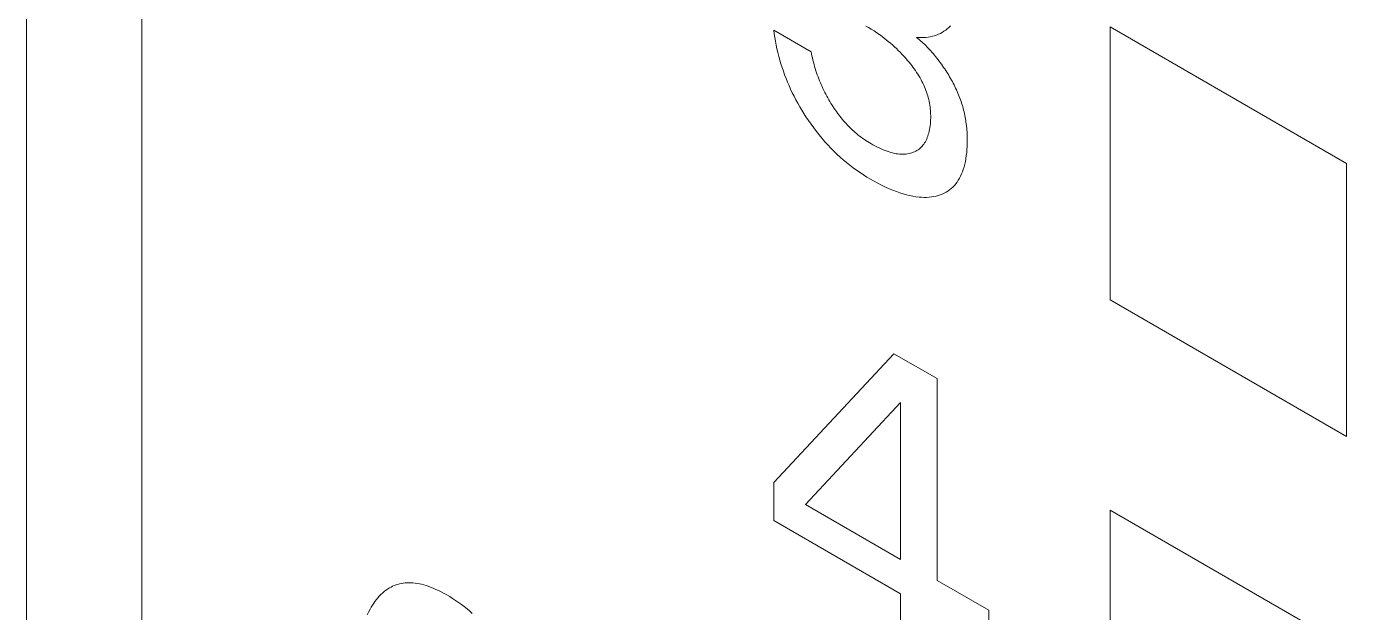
# Model space of a CAD drawing. Header units: inches. Extents: x 67248 to 85686, y -40174 to -31152.
# Drawn here: x 82480.58 to 82486.12, y -32975.4 to -32972.94 of the extents above; entities that cross this region are included whole.
import ezdxf

# ---------------------------------------------------------------- set-up
doc = ezdxf.new("R2010")
doc.units = ezdxf.units.IN
doc.header["$MEASUREMENT"] = 0

# ---------------------------------------------------------------- blocks, each defined once
blk = doc.blocks.new('ET200S')
at = {"lineweight": 0}
for p, q in [((86.7941, -40.491), (86.7941, 24.9925)), ((87.2429, 24.9235), (87.2429, -40.5599)), ((89.6996, -35.5104), (89.8447, -35.5942)), ((89.6996, -35.5104), (89.7015, -35.5247)), ((90.0582, -35.4944), (90.0686, -35.5005)), ((90.0686, -35.5005), (90.0791, -35.507)), ((90.0791, -35.507), (90.0896, -35.5137)), ((90.0896, -35.5137), (90.1001, -35.5206)), ((90.3475, -35.5231), (90.3547, -35.5193)), ((90.3547, -35.5193), (90.3616, -35.515)), ((90.3616, -35.515), (90.3683, -35.5103)), ((90.3683, -35.5103), (90.3746, -35.5052)), ((90.3746, -35.5052), (90.3807, -35.4996)), ((90.3807, -35.4996), (90.3864, -35.4935)), ((91.927, -36.0283), (91.0078, -35.4976)), ((91.0078, -35.4976), (91.0078, -36.559)), ((89.7015, -35.5247), (89.7036, -35.5391)), ((89.7036, -35.5391), (89.7061, -35.5536)), ((89.7061, -35.5536), (89.709, -35.5683)), ((89.709, -35.5683), (89.7121, -35.583)), ((90.1001, -35.5206), (90.1105, -35.5279)), ((90.1105, -35.5279), (90.1209, -35.5354)), ((90.1209, -35.5354), (90.129, -35.5415)), ((90.129, -35.5415), (90.1371, -35.5478)), ((90.1371, -35.5478), (90.1451, -35.5543)), ((90.1451, -35.5543), (90.1531, -35.5609)), ((90.1531, -35.5609), (90.161, -35.5678)), ((90.161, -35.5678), (90.1689, -35.5749)), ((90.2551, -35.5386), (90.2644, -35.5392)), ((90.2602, -35.5428), (90.2551, -35.5386)), ((90.2653, -35.5471), (90.2602, -35.5428)), ((90.2644, -35.5392), (90.2735, -35.5394)), ((90.2703, -35.5515), (90.2653, -35.5471)), ((90.2754, -35.556), (90.2703, -35.5515)), ((90.2735, -35.5394), (90.2824, -35.5392)), ((90.2804, -35.5607), (90.2754, -35.556)), ((90.2854, -35.5654), (90.2804, -35.5607)), ((90.2824, -35.5392), (90.2912, -35.5385)), ((90.2904, -35.5703), (90.2854, -35.5654)), ((90.2953, -35.5753), (90.2904, -35.5703)), ((90.2912, -35.5385), (90.2998, -35.5375)), ((90.2998, -35.5375), (90.3082, -35.5361)), ((90.3082, -35.5361), (90.3165, -35.5343)), ((90.3165, -35.5343), (90.3246, -35.5321)), ((90.3246, -35.5321), (90.3325, -35.5295)), ((90.3325, -35.5295), (90.3401, -35.5265)), ((90.3401, -35.5265), (90.3475, -35.5231)), ((89.7121, -35.583), (89.7156, -35.5979)), ((89.7156, -35.5979), (89.7194, -35.6128)), ((89.7194, -35.6128), (89.7236, -35.6277)), ((89.8463, -35.6023), (89.8447, -35.5942)), ((89.8481, -35.6104), (89.8463, -35.6023)), ((89.8499, -35.6186), (89.8481, -35.6104)), ((89.8519, -35.6268), (89.8499, -35.6186)), ((90.1689, -35.5749), (90.1768, -35.5821)), ((90.1768, -35.5821), (90.184, -35.5891)), ((90.184, -35.5891), (90.1912, -35.5962)), ((90.1912, -35.5962), (90.1983, -35.6035)), ((90.1983, -35.6035), (90.2053, -35.611)), ((90.2053, -35.611), (90.2122, -35.6186)), ((90.2122, -35.6186), (90.2191, -35.6265)), ((90.3002, -35.5804), (90.2953, -35.5753)), ((90.3051, -35.5856), (90.3002, -35.5804)), ((90.31, -35.5909), (90.3051, -35.5856)), ((90.3148, -35.5963), (90.31, -35.5909)), ((90.3196, -35.6018), (90.3148, -35.5963)), ((90.3243, -35.6074), (90.3196, -35.6018)), ((90.329, -35.6131), (90.3243, -35.6074)), ((90.3336, -35.6188), (90.329, -35.6131)), ((90.3382, -35.6247), (90.3336, -35.6188)), ((89.7236, -35.6277), (89.7278, -35.6418)), ((89.7278, -35.6418), (89.7323, -35.6559)), ((89.7323, -35.6559), (89.7371, -35.6699)), ((89.7371, -35.6699), (89.7421, -35.684)), ((89.8541, -35.6351), (89.8519, -35.6268)), ((89.8563, -35.6433), (89.8541, -35.6351)), ((89.8587, -35.6516), (89.8563, -35.6433)), ((89.8612, -35.6599), (89.8587, -35.6516)), ((89.8638, -35.6682), (89.8612, -35.6599)), ((89.8664, -35.6759), (89.8638, -35.6682)), ((90.2191, -35.6265), (90.2258, -35.6345)), ((90.2258, -35.6345), (90.231, -35.6409)), ((90.231, -35.6409), (90.236, -35.6474)), ((90.236, -35.6474), (90.241, -35.654)), ((90.241, -35.654), (90.2459, -35.6607)), ((90.2459, -35.6607), (90.2507, -35.6676)), ((90.2507, -35.6676), (90.2553, -35.6745)), ((90.3428, -35.6306), (90.3382, -35.6247)), ((90.3472, -35.6366), (90.3428, -35.6306)), ((90.3517, -35.6426), (90.3472, -35.6366)), ((90.356, -35.6488), (90.3517, -35.6426)), ((90.3603, -35.655), (90.356, -35.6488)), ((90.3645, -35.6612), (90.3603, -35.655)), ((90.3685, -35.6672), (90.3645, -35.6612)), ((90.3724, -35.6733), (90.3685, -35.6672)), ((90.3762, -35.6794), (90.3724, -35.6733)), ((89.7421, -35.684), (89.7475, -35.6981)), ((89.7475, -35.6981), (89.7532, -35.7121)), ((89.7532, -35.7121), (89.7592, -35.7261)), ((89.8691, -35.6837), (89.8664, -35.6759)), ((89.8719, -35.6914), (89.8691, -35.6837)), ((89.8748, -35.6991), (89.8719, -35.6914)), ((89.8778, -35.7069), (89.8748, -35.6991)), ((89.881, -35.7146), (89.8778, -35.7069)), ((89.8842, -35.7222), (89.881, -35.7146)), ((89.8876, -35.7299), (89.8842, -35.7222)), ((90.2553, -35.6745), (90.2599, -35.6815)), ((90.2599, -35.6815), (90.2643, -35.6886)), ((90.2643, -35.6886), (90.2685, -35.6959)), ((90.2685, -35.6959), (90.2726, -35.7032)), ((90.2726, -35.7032), (90.2761, -35.71)), ((90.2761, -35.71), (90.2796, -35.7168)), ((90.2796, -35.7168), (90.2828, -35.7238)), ((90.2828, -35.7238), (90.2859, -35.7307)), ((90.3799, -35.6855), (90.3762, -35.6794)), ((90.3836, -35.6917), (90.3799, -35.6855)), ((90.3872, -35.698), (90.3836, -35.6917)), ((90.3907, -35.7042), (90.3872, -35.698)), ((90.3942, -35.7105), (90.3907, -35.7042)), ((90.3975, -35.7168), (90.3942, -35.7105)), ((90.4008, -35.7232), (90.3975, -35.7168)), ((90.4039, -35.7296), (90.4008, -35.7232)), ((89.7592, -35.7261), (89.7654, -35.74)), ((89.7654, -35.74), (89.772, -35.7538)), ((89.772, -35.7538), (89.7788, -35.7675)), ((89.7788, -35.7675), (89.7859, -35.7811)), ((89.8911, -35.7375), (89.8876, -35.7299)), ((89.8946, -35.7449), (89.8911, -35.7375)), ((89.8983, -35.7522), (89.8946, -35.7449)), ((89.902, -35.7595), (89.8983, -35.7522)), ((89.9059, -35.7667), (89.902, -35.7595)), ((89.9098, -35.7739), (89.9059, -35.7667)), ((89.9139, -35.781), (89.9098, -35.7739)), ((90.2859, -35.7307), (90.2888, -35.7377)), ((90.2888, -35.7377), (90.2916, -35.7447)), ((90.2916, -35.7447), (90.2941, -35.7517)), ((90.2941, -35.7517), (90.2965, -35.7587)), ((90.2965, -35.7587), (90.2987, -35.7657)), ((90.2987, -35.7657), (90.3006, -35.7727)), ((90.3006, -35.7727), (90.3025, -35.7799)), ((90.407, -35.736), (90.4039, -35.7296)), ((90.41, -35.7424), (90.407, -35.736)), ((90.4129, -35.7488), (90.41, -35.7424)), ((90.4157, -35.7553), (90.4129, -35.7488)), ((90.4184, -35.7617), (90.4157, -35.7553)), ((90.4209, -35.7682), (90.4184, -35.7617)), ((90.4234, -35.7746), (90.4209, -35.7682)), ((90.4258, -35.7811), (90.4234, -35.7746)), ((89.7859, -35.7811), (89.7933, -35.7946)), ((89.7933, -35.7946), (89.8009, -35.808)), ((89.8009, -35.808), (89.8088, -35.8212)), ((89.8088, -35.8212), (89.8168, -35.8343)), ((89.918, -35.7881), (89.9139, -35.781)), ((89.9223, -35.7951), (89.918, -35.7881)), ((89.9266, -35.8021), (89.9223, -35.7951)), ((89.9307, -35.8085), (89.9266, -35.8021)), ((89.9349, -35.8148), (89.9307, -35.8085)), ((89.9392, -35.821), (89.9349, -35.8148)), ((89.9435, -35.8272), (89.9392, -35.821)), ((89.9479, -35.8333), (89.9435, -35.8272)), ((90.3025, -35.7799), (90.3041, -35.7872)), ((90.3041, -35.7872), (90.3055, -35.7944)), ((90.3055, -35.7944), (90.3067, -35.8015)), ((90.3067, -35.8015), (90.3076, -35.8086)), ((90.3076, -35.8086), (90.3084, -35.8156)), ((90.3084, -35.8156), (90.3091, -35.8225)), ((90.3091, -35.8225), (90.3095, -35.8294)), ((90.428, -35.7876), (90.4258, -35.7811)), ((90.4302, -35.794), (90.428, -35.7876)), ((90.4323, -35.8008), (90.4302, -35.794)), ((90.4343, -35.8077), (90.4323, -35.8008)), ((90.4362, -35.8145), (90.4343, -35.8077)), ((90.438, -35.8213), (90.4362, -35.8145)), ((90.4396, -35.8281), (90.438, -35.8213)), ((89.8168, -35.8343), (89.8251, -35.8472)), ((89.8251, -35.8472), (89.8349, -35.8619)), ((89.8349, -35.8619), (89.845, -35.8762)), ((89.845, -35.8762), (89.8553, -35.8904)), ((89.9524, -35.8393), (89.9479, -35.8333)), ((89.957, -35.8452), (89.9524, -35.8393)), ((89.9616, -35.8511), (89.957, -35.8452)), ((89.9663, -35.8568), (89.9616, -35.8511)), ((89.9711, -35.8624), (89.9663, -35.8568)), ((89.9758, -35.8679), (89.9711, -35.8624)), ((89.9807, -35.8733), (89.9758, -35.8679)), ((89.9856, -35.8786), (89.9807, -35.8733)), ((89.9905, -35.8838), (89.9856, -35.8786)), ((90.3088, -35.8744), (90.3079, -35.8819)), ((90.3094, -35.8667), (90.3088, -35.8744)), ((90.3098, -35.8589), (90.3094, -35.8667)), ((90.3095, -35.8294), (90.3098, -35.8362)), ((90.3098, -35.8362), (90.31, -35.8429)), ((90.31, -35.851), (90.3098, -35.8589)), ((90.31, -35.8429), (90.31, -35.851)), ((90.4412, -35.8348), (90.4396, -35.8281)), ((90.4426, -35.8416), (90.4412, -35.8348)), ((90.4439, -35.8483), (90.4426, -35.8416)), ((90.4451, -35.855), (90.4439, -35.8483)), ((90.4462, -35.8617), (90.4451, -35.855)), ((90.4472, -35.8683), (90.4462, -35.8617)), ((90.4481, -35.8749), (90.4472, -35.8683)), ((90.4489, -35.8815), (90.4481, -35.8749)), ((89.8553, -35.8904), (89.8658, -35.9042)), ((89.8658, -35.9042), (89.8766, -35.9178)), ((89.8766, -35.9178), (89.8875, -35.931)), ((89.9956, -35.8888), (89.9905, -35.8838)), ((90.0006, -35.8937), (89.9956, -35.8888)), ((90.0057, -35.8986), (90.0006, -35.8937)), ((90.0108, -35.9032), (90.0057, -35.8986)), ((90.016, -35.9078), (90.0108, -35.9032)), ((90.0212, -35.9122), (90.016, -35.9078)), ((90.0273, -35.9172), (90.0212, -35.9122)), ((90.0334, -35.9221), (90.0273, -35.9172)), ((90.0396, -35.9267), (90.0334, -35.9221)), ((90.0458, -35.9312), (90.0396, -35.9267)), ((90.2967, -35.928), (90.2944, -35.9336)), ((90.2988, -35.9223), (90.2967, -35.928)), ((90.3007, -35.9164), (90.2988, -35.9223)), ((90.3025, -35.9104), (90.3007, -35.9164)), ((90.3042, -35.9035), (90.3025, -35.9104)), ((90.3056, -35.8965), (90.3042, -35.9035)), ((90.3069, -35.8893), (90.3056, -35.8965)), ((90.3079, -35.8819), (90.3069, -35.8893)), ((90.4502, -35.8957), (90.4489, -35.8815)), ((90.4512, -35.9097), (90.4502, -35.8957)), ((90.4518, -35.9235), (90.4512, -35.9097)), ((90.4521, -35.937), (90.4518, -35.9235)), ((89.8875, -35.931), (89.8987, -35.9439)), ((89.8987, -35.9439), (89.9102, -35.9566)), ((89.9102, -35.9566), (89.9218, -35.9689)), ((89.9218, -35.9689), (89.9336, -35.9809)), ((89.9336, -35.9809), (89.9456, -35.9924)), ((90.052, -35.9355), (90.0458, -35.9312)), ((90.0582, -35.9397), (90.052, -35.9355)), ((90.0645, -35.9438), (90.0582, -35.9397)), ((90.0707, -35.9476), (90.0645, -35.9438)), ((90.077, -35.9514), (90.0707, -35.9476)), ((90.085, -35.956), (90.077, -35.9514)), ((90.093, -35.9603), (90.085, -35.956)), ((90.101, -35.9645), (90.093, -35.9603)), ((90.109, -35.9684), (90.101, -35.9645)), ((90.117, -35.972), (90.109, -35.9684)), ((90.125, -35.9754), (90.117, -35.972)), ((90.1329, -35.9785), (90.125, -35.9754)), ((90.1408, -35.9814), (90.1329, -35.9785)), ((90.2518, -35.9809), (90.2471, -35.9832)), ((90.2563, -35.9784), (90.2518, -35.9809)), ((90.2607, -35.9756), (90.2563, -35.9784)), ((90.2649, -35.9726), (90.2607, -35.9756)), ((90.2689, -35.9693), (90.2649, -35.9726)), ((90.2728, -35.9657), (90.2689, -35.9693)), ((90.2764, -35.9619), (90.2728, -35.9657)), ((90.2799, -35.9578), (90.2764, -35.9619)), ((90.2832, -35.9535), (90.2799, -35.9578)), ((90.2863, -35.9488), (90.2832, -35.9535)), ((90.2892, -35.944), (90.2863, -35.9488)), ((90.2919, -35.9389), (90.2892, -35.944)), ((90.2944, -35.9336), (90.2919, -35.9389)), ((90.4499, -35.9863), (90.4509, -35.9744)), ((90.4509, -35.9744), (90.4516, -35.9621)), ((90.4516, -35.9621), (90.452, -35.9497)), ((90.452, -35.9497), (90.4521, -35.937)), ((89.9456, -35.9924), (89.9577, -36.0036)), ((89.9577, -36.0036), (89.9699, -36.0143)), ((89.9699, -36.0143), (89.9822, -36.0247)), ((89.9822, -36.0247), (89.9953, -36.0352)), ((90.1479, -35.9837), (90.1408, -35.9814)), ((90.1549, -35.9858), (90.1479, -35.9837)), ((90.1619, -35.9876), (90.1549, -35.9858)), ((90.1689, -35.9892), (90.1619, -35.9876)), ((90.1758, -35.9905), (90.1689, -35.9892)), ((90.1826, -35.9915), (90.1758, -35.9905)), ((90.1893, -35.9922), (90.1826, -35.9915)), ((90.1959, -35.9926), (90.1893, -35.9922)), ((90.2021, -35.9927), (90.1959, -35.9926)), ((90.2082, -35.9925), (90.2021, -35.9927)), ((90.2142, -35.992), (90.2082, -35.9925)), ((90.2201, -35.9913), (90.2142, -35.992)), ((90.2258, -35.9902), (90.2201, -35.9913)), ((90.2315, -35.9888), (90.2258, -35.9902)), ((90.237, -35.9872), (90.2315, -35.9888)), ((90.2423, -35.9852), (90.237, -35.9872)), ((90.2471, -35.9832), (90.2423, -35.9852)), ((90.4395, -36.0421), (90.4423, -36.0315)), ((90.4423, -36.0315), (90.4448, -36.0207)), ((90.4448, -36.0207), (90.4468, -36.0095)), ((90.4468, -36.0095), (90.4485, -35.998)), ((90.4485, -35.998), (90.4499, -35.9863)), ((91.927, -37.0897), (91.927, -36.0283)), ((89.9953, -36.0352), (90.0086, -36.0453)), ((90.0086, -36.0453), (90.0219, -36.0549)), ((90.0219, -36.0549), (90.0352, -36.0641)), ((90.0352, -36.0641), (90.0486, -36.0729)), ((90.0486, -36.0729), (90.062, -36.0813)), ((90.062, -36.0813), (90.0755, -36.0894)), ((90.4219, -36.0857), (90.4261, -36.0776)), ((90.4261, -36.0776), (90.4299, -36.0692)), ((90.4299, -36.0692), (90.4334, -36.0605)), ((90.4334, -36.0605), (90.4366, -36.0514)), ((90.4366, -36.0514), (90.4395, -36.0421)), ((90.0755, -36.0894), (90.09, -36.0977)), ((90.09, -36.0977), (90.1046, -36.1056)), ((90.1046, -36.1056), (90.1192, -36.1131)), ((90.1192, -36.1131), (90.1337, -36.1201)), ((90.1337, -36.1201), (90.1481, -36.1266)), ((90.1481, -36.1266), (90.1626, -36.1326)), ((90.1626, -36.1326), (90.1769, -36.1381)), ((90.3767, -36.1358), (90.3835, -36.1311)), ((90.3835, -36.1311), (90.3899, -36.1259)), ((90.3899, -36.1259), (90.3961, -36.1202)), ((90.3961, -36.1202), (90.402, -36.1141)), ((90.402, -36.1141), (90.4074, -36.1076)), ((90.4074, -36.1076), (90.4126, -36.1007)), ((90.4126, -36.1007), (90.4174, -36.0934)), ((90.4174, -36.0934), (90.4219, -36.0857)), ((90.1769, -36.1381), (90.1898, -36.1426)), ((90.1898, -36.1426), (90.2026, -36.1467)), ((90.2026, -36.1467), (90.2153, -36.1503)), ((90.2153, -36.1503), (90.2279, -36.1534)), ((90.2279, -36.1534), (90.2404, -36.156)), ((90.2404, -36.156), (90.2527, -36.158)), ((90.2527, -36.158), (90.2649, -36.1594)), ((90.2649, -36.1594), (90.2747, -36.1601)), ((90.2747, -36.1601), (90.2844, -36.1604)), ((90.2844, -36.1604), (90.294, -36.1603)), ((90.294, -36.1603), (90.3034, -36.1598)), ((90.3034, -36.1598), (90.3127, -36.1588)), ((90.3127, -36.1588), (90.3218, -36.1574)), ((90.3218, -36.1574), (90.3306, -36.1555)), ((90.3306, -36.1555), (90.3393, -36.1532)), ((90.3393, -36.1532), (90.3472, -36.1506)), ((90.3472, -36.1506), (90.355, -36.1475)), ((90.355, -36.1475), (90.3625, -36.144)), ((90.3625, -36.144), (90.3697, -36.1402)), ((90.3697, -36.1402), (90.3767, -36.1358)), ((91.0078, -36.559), (91.927, -37.0897)), ((89.6996, -37.2686), (90.1672, -36.7678)), ((90.1672, -36.7678), (90.3348, -36.8645)), ((90.3348, -36.8645), (90.3348, -37.6492)), ((90.1927, -36.957), (89.8236, -37.3541)), ((90.1927, -37.5672), (90.1927, -36.957)), ((89.6996, -37.4162), (89.6996, -37.2686)), ((89.8236, -37.3541), (90.1927, -37.5672)), ((90.1927, -37.7009), (89.6996, -37.4162)), ((91.927, -37.9062), (91.0078, -37.3755)), ((91.0078, -37.3755), (91.0078, -38.437)), ((90.3348, -37.6492), (90.5355, -37.7651)), ((90.1927, -38.0073), (90.1927, -37.7009)), ((90.5355, -37.7651), (90.5355, -37.8988))]:
    blk.add_line(p, q, dxfattribs=at)
blk.add_lwpolyline([(88.5276, -37.7769), (88.5177, -37.7682), (88.5077, -37.7599), (88.4965, -37.7509), (88.4853, -37.7424), (88.474, -37.7342), (88.4626, -37.7264), (88.4512, -37.719), (88.4398, -37.712), (88.4283, -37.7052), (88.4178, -37.6994), (88.4073, -37.6938), (88.3968, -37.6886), (88.3864, -37.6837), (88.3759, -37.6792), (88.3655, -37.6751), (88.3567, -37.6719), (88.3479, -37.6689), (88.3391, -37.6663), (88.3305, -37.6641), (88.3219, -37.6621), (88.3134, -37.6606), (88.305, -37.6594), (88.2971, -37.6586), (88.2893, -37.6582), (88.2816, -37.6581), (88.274, -37.6583), (88.2665, -37.6589), (88.2592, -37.6598), (88.252, -37.661), (88.2449, -37.6625), (88.2379, -37.6643), (88.2311, -37.6665), (88.2245, -37.6689), (88.218, -37.6717), (88.2117, -37.6747), (88.2055, -37.6781), (88.1984, -37.6825), (88.1914, -37.6873), (88.1848, -37.6924), (88.1783, -37.698), (88.1721, -37.7039), (88.1661, -37.7101), (88.1603, -37.7166), (88.1548, -37.7234), (88.1494, -37.7305), (88.1443, -37.7378), (88.1393, -37.7454), (88.1346, -37.7533), (88.13, -37.7613), (88.1243, -37.772), (88.1189, -37.7831)], dxfattribs=at)

msp = doc.modelspace()

# ---------------------------------------------------------------- block references
at = {"xscale": 1.08, "yscale": 1.08, "zscale": 1.08}
msp.add_blockref('ET200S', (82386.8397, -32934.6055, 0.3325), dxfattribs=at)

doc.saveas('drawing.dxf')
